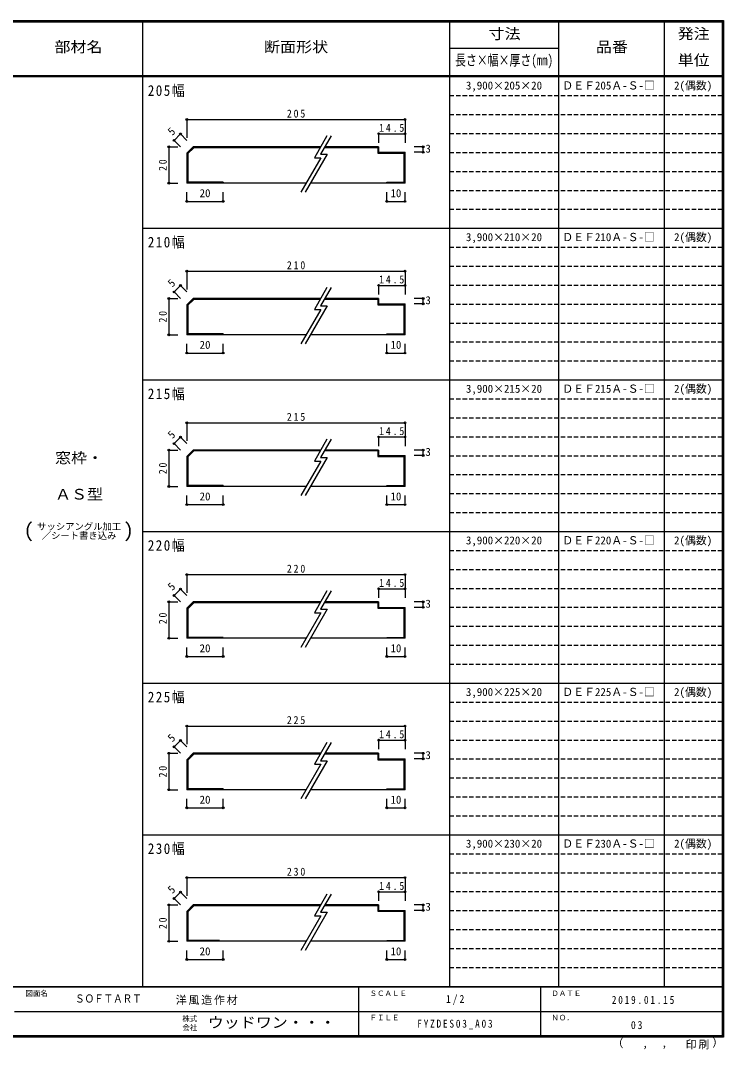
# Model space of a CAD drawing. Units: millimetres at full size, sheet at 1:2. Extents: x -400 to 380, y -287 to 278.
# Drawn here: x -7 to 380, y -287 to 278 of the extents above; entities that cross this region are included whole.
import ezdxf
from ezdxf.enums import TextEntityAlignment as Align

# ---------------------------------------------------------------- set-up
doc = ezdxf.new("R2010")
doc.units = ezdxf.units.MM
doc.header["$LTSCALE"] = 2
doc.header["$PDMODE"] = 32
doc.header["$PDSIZE"] = 1
doc.linetypes.add('DASHED1', pattern=[1.8, 1.2, -0.6])
for name, color, linetype in [('0-4', 3, 'Continuous'), ('0-A', 7, 'Continuous'), ('0-B', 7, 'Continuous'), ('F-1', 7, 'DASHED1'), ('F-A', 7, 'Continuous')]:
    doc.layers.add(name, color=color, linetype=linetype)
doc.styles.add('HG明朝B', font='')
doc.styles.add('ＭＳ ゴシック', font='')
doc.styles.get('HG明朝B').set_extended_font_data('HG明朝B')
doc.styles.get('ＭＳ ゴシック').set_extended_font_data('MS Gothic')

msp = doc.modelspace()

# ---------------------------------------------------------------- linework, layer by layer
at = {"layer": '0-4'}
for p, q in [((88.369, 208.958), (84.833, 205.422)), ((84.833, 205.422), (84.833, 188.958)), ((88.576, 208.458), (85.333, 205.215)), ((85.333, 205.215), (85.333, 189.458)), ((158.448, 208.958), (88.369, 208.958)), ((158.159, 208.458), (88.576, 208.458)), ((189.833, 208.458), (160.469, 208.458)), ((190.333, 208.958), (160.757, 208.958)), ((189.833, 208.458), (189.833, 205.458)), ((189.833, 205.458), (204.333, 205.458)), ((190.333, 208.958), (190.333, 205.958)), ((190.333, 205.958), (204.833, 205.958)), ((204.333, 189.458), (204.333, 205.458)), ((204.833, 188.958), (204.833, 205.958)), ((150.46, 188.958), (84.833, 188.958)), ((104.833, 189.458), (85.333, 189.458)), ((104.833, 189.458), (104.833, 188.958)), ((204.833, 188.958), (152.77, 188.958)), ((88.369, 125.624), (84.833, 122.089)), ((88.576, 125.124), (85.333, 121.882)), ((158.448, 125.624), (88.369, 125.624)), ((158.159, 125.124), (88.576, 125.124)), ((189.833, 125.124), (160.469, 125.124)), ((190.333, 125.624), (160.757, 125.624)), ((189.833, 125.124), (189.833, 122.124)), ((190.333, 125.624), (190.333, 122.624)), ((84.833, 122.089), (84.833, 105.624)), ((85.333, 121.882), (85.333, 106.124)), ((189.833, 122.124), (204.333, 122.124)), ((190.333, 122.624), (204.833, 122.624)), ((204.333, 106.124), (204.333, 122.124)), ((204.833, 105.624), (204.833, 122.624)), ((150.46, 105.624), (84.833, 105.624)), ((104.833, 106.124), (85.333, 106.124)), ((104.833, 106.124), (104.833, 105.624)), ((204.833, 105.624), (152.769, 105.624)), ((88.369, 42.291), (84.833, 38.755)), ((88.576, 41.791), (85.333, 38.548)), ((158.448, 42.291), (88.369, 42.291)), ((158.159, 41.791), (88.576, 41.791)), ((189.833, 41.791), (160.469, 41.791)), ((190.333, 42.291), (160.757, 42.291)), ((189.833, 41.791), (189.833, 38.791)), ((190.333, 42.291), (190.333, 39.291)), ((84.833, 38.755), (84.833, 22.291)), ((85.333, 38.548), (85.333, 22.791)), ((189.833, 38.791), (204.333, 38.791)), ((190.333, 39.291), (204.833, 39.291)), ((204.333, 22.791), (204.333, 38.791)), ((204.833, 22.291), (204.833, 39.291)), ((104.833, 22.791), (85.333, 22.791)), ((104.833, 22.791), (104.833, 22.291)), ((150.46, 22.291), (84.833, 22.291)), ((204.833, 22.291), (152.769, 22.291)), ((88.369, -41.157), (84.833, -44.693)), ((84.833, -44.693), (84.833, -61.157)), ((88.576, -41.657), (85.333, -44.9)), ((85.333, -44.9), (85.333, -60.657)), ((158.448, -41.157), (88.369, -41.157)), ((158.159, -41.657), (88.576, -41.657)), ((189.833, -41.657), (160.469, -41.657)), ((190.333, -41.157), (160.757, -41.157)), ((189.833, -41.657), (189.833, -44.657)), ((189.833, -44.657), (204.333, -44.657)), ((190.333, -41.157), (190.333, -44.157)), ((190.333, -44.157), (204.833, -44.157)), ((204.333, -60.657), (204.333, -44.657)), ((204.833, -61.157), (204.833, -44.157)), ((150.46, -61.157), (84.833, -61.157)), ((104.833, -60.657), (85.333, -60.657)), ((104.833, -60.657), (104.833, -61.157)), ((204.833, -61.157), (152.769, -61.157)), ((88.369, -124.376), (84.833, -127.911)), ((158.448, -124.376), (88.369, -124.376)), ((190.333, -124.376), (160.757, -124.376)), ((190.333, -124.376), (190.333, -127.376)), ((84.833, -127.911), (84.833, -144.376)), ((88.576, -124.876), (85.333, -128.118)), ((85.333, -128.118), (85.333, -143.876)), ((158.159, -124.876), (88.576, -124.876)), ((189.833, -124.876), (160.469, -124.876)), ((189.833, -124.876), (189.833, -127.876)), ((189.833, -127.876), (204.333, -127.876)), ((190.333, -127.376), (204.833, -127.376)), ((204.333, -143.876), (204.333, -127.876)), ((204.833, -144.376), (204.833, -127.376)), ((150.46, -144.376), (84.833, -144.376)), ((104.833, -143.876), (85.333, -143.876)), ((104.833, -143.876), (104.833, -144.376)), ((204.833, -144.376), (152.769, -144.376)), ((88.369, -207.709), (84.833, -211.245)), ((88.576, -208.209), (85.333, -211.452)), ((158.448, -207.709), (88.369, -207.709)), ((158.159, -208.209), (88.576, -208.209)), ((189.833, -208.209), (160.469, -208.209)), ((190.333, -207.709), (160.757, -207.709)), ((189.833, -208.209), (189.833, -211.209)), ((190.333, -207.709), (190.333, -210.709)), ((84.833, -211.245), (84.833, -227.709)), ((85.333, -211.452), (85.333, -227.209)), ((189.833, -211.209), (204.333, -211.209)), ((190.333, -210.709), (204.833, -210.709)), ((204.333, -227.209), (204.333, -211.209)), ((204.833, -227.709), (204.833, -210.709)), ((150.46, -227.709), (84.833, -227.709)), ((102.833, -227.209), (85.333, -227.209)), ((102.833, -227.209), (102.833, -227.709)), ((204.833, -227.709), (152.769, -227.709)), ((194.833, -227.209), (204.333, -227.209)), ((194.833, -227.709), (194.833, -227.209))]:
    msp.add_line(p, q, dxfattribs=at)
for points in [[(194.833, 188.958), (194.833, 189.458), (204.333, 189.458)], [(194.833, 105.624), (194.833, 106.124), (204.333, 106.124)], [(194.833, 22.291), (194.833, 22.791), (204.333, 22.791)], [(194.833, -61.157), (194.833, -60.657), (204.333, -60.657)], [(194.833, -144.376), (194.833, -143.876), (204.333, -143.876)]]:
    msp.add_lwpolyline(points, dxfattribs=at)
at = {"layer": '0-A'}
for p, q in [((161.912, 214.958), (154.95, 202.899)), ((164.222, 214.958), (158.414, 204.899)), ((161.973, 204.899), (149.883, 183.958)), ((158.414, 204.899), (161.973, 204.899)), ((158.509, 202.899), (147.573, 183.958)), ((154.95, 202.899), (158.509, 202.899)), ((161.912, 131.624), (154.95, 119.565)), ((164.222, 131.624), (158.414, 121.565)), ((158.509, 119.565), (147.573, 100.624)), ((161.973, 121.565), (149.883, 100.624)), ((154.95, 119.565), (158.509, 119.565)), ((158.414, 121.565), (161.973, 121.565)), ((161.912, 48.291), (154.95, 36.232)), ((164.222, 48.291), (158.414, 38.232)), ((158.509, 36.232), (147.573, 17.291)), ((161.973, 38.232), (149.883, 17.291)), ((154.95, 36.232), (158.509, 36.232)), ((158.414, 38.232), (161.973, 38.232)), ((161.912, -35.157), (154.95, -47.216)), ((164.222, -35.157), (158.414, -45.216)), ((161.973, -45.216), (149.883, -66.157)), ((158.414, -45.216), (161.973, -45.216)), ((158.509, -47.216), (147.573, -66.157)), ((154.95, -47.216), (158.509, -47.216)), ((161.912, -118.376), (154.95, -130.435)), ((164.222, -118.376), (158.414, -128.435)), ((161.973, -128.435), (149.883, -149.376)), ((158.414, -128.435), (161.973, -128.435)), ((158.509, -130.435), (147.573, -149.376)), ((154.95, -130.435), (158.509, -130.435)), ((161.912, -201.709), (154.95, -213.768)), ((164.222, -201.709), (158.414, -211.768)), ((158.509, -213.768), (147.573, -232.709)), ((161.973, -211.768), (149.883, -232.709)), ((154.95, -213.768), (158.509, -213.768)), ((158.414, -211.768), (161.973, -211.768))]:
    msp.add_line(p, q, dxfattribs=at)
at = {"layer": '0-A', "color": 4}
for p, q in [((84.833, 178.958), (84.833, 183.958)), ((104.833, 178.958), (104.833, 183.958)), ((194.833, 178.958), (194.833, 183.958)), ((204.833, 178.958), (204.833, 183.958)), ((84.833, 178.958), (104.833, 178.958)), ((194.833, 178.958), (204.833, 178.958)), ((84.833, 95.624), (84.833, 100.624)), ((104.833, 95.624), (104.833, 100.624)), ((194.833, 95.624), (194.833, 100.624)), ((204.833, 95.624), (204.833, 100.624)), ((84.833, 95.624), (104.833, 95.624)), ((194.833, 95.624), (204.833, 95.624)), ((84.833, 12.291), (84.833, 17.291)), ((104.833, 12.291), (104.833, 17.291)), ((194.833, 12.291), (194.833, 17.291)), ((204.833, 12.291), (204.833, 17.291)), ((84.833, 12.291), (104.833, 12.291)), ((194.833, 12.291), (204.833, 12.291)), ((84.833, -71.157), (84.833, -66.157)), ((104.833, -71.157), (104.833, -66.157)), ((194.833, -71.157), (194.833, -66.157)), ((204.833, -71.157), (204.833, -66.157)), ((84.833, -71.157), (104.833, -71.157)), ((194.833, -71.157), (204.833, -71.157)), ((84.833, -154.376), (84.833, -149.376)), ((104.833, -154.376), (104.833, -149.376)), ((194.833, -154.376), (194.833, -149.376)), ((204.833, -154.376), (204.833, -149.376)), ((84.833, -154.376), (104.833, -154.376)), ((194.833, -154.376), (204.833, -154.376)), ((84.833, -237.709), (84.833, -232.709)), ((104.833, -237.709), (104.833, -232.709)), ((194.833, -237.709), (194.833, -232.709)), ((204.833, -237.709), (204.833, -232.709)), ((84.833, -237.709), (104.833, -237.709)), ((194.833, -237.709), (204.833, -237.709))]:
    msp.add_line(p, q, dxfattribs=at)
at = {"layer": '0-A'}
for p in [(84.833, 178.958), (104.833, 178.958), (194.833, 178.958), (204.833, 178.958), (84.833, 95.624), (104.833, 95.624), (194.833, 95.624), (204.833, 95.624), (84.833, 12.291), (104.833, 12.291), (194.833, 12.291), (204.833, 12.291), (84.833, -71.157), (104.833, -71.157), (194.833, -71.157), (204.833, -71.157), (84.833, -154.376), (104.833, -154.376), (194.833, -154.376), (204.833, -154.376), (84.833, -237.709), (104.833, -237.709), (194.833, -237.709), (204.833, -237.709)]:
    msp.add_point(p, dxfattribs=at)
at = {"layer": '0-B', "color": 4}
for p, q in [((84.833, 223.958), (84.833, 213.958)), ((84.833, 223.958), (204.833, 223.958)), ((204.833, 223.958), (204.833, 211.145)), ((81.298, 216.029), (77.762, 212.493)), ((81.298, 216.029), (84.833, 212.493)), ((190.333, 216.145), (190.333, 211.145)), ((190.333, 216.145), (204.833, 216.145)), ((77.762, 212.493), (81.298, 208.958)), ((74.833, 208.958), (74.833, 188.958)), ((74.833, 208.958), (79.833, 208.958)), ((214.833, 205.958), (209.833, 205.958)), ((74.833, 188.958), (79.833, 188.958)), ((84.833, 140.624), (84.833, 130.624)), ((84.833, 140.624), (204.833, 140.624)), ((204.833, 140.624), (204.833, 127.811)), ((81.298, 132.695), (77.762, 129.16)), ((81.298, 132.695), (84.833, 129.16)), ((190.333, 132.811), (190.333, 127.811)), ((190.333, 132.811), (204.833, 132.811)), ((74.833, 125.624), (74.833, 105.624)), ((74.833, 125.624), (79.833, 125.624)), ((77.762, 129.16), (81.298, 125.624)), ((214.833, 122.624), (209.833, 122.624)), ((74.833, 105.624), (79.833, 105.624)), ((84.833, 57.291), (84.833, 47.291)), ((84.833, 57.291), (204.833, 57.291)), ((204.833, 57.291), (204.833, 44.478)), ((81.298, 49.362), (77.762, 45.826)), ((77.762, 45.826), (81.298, 42.291)), ((81.298, 49.362), (84.833, 45.826)), ((190.333, 49.478), (190.333, 44.478)), ((190.333, 49.478), (204.833, 49.478)), ((74.833, 42.291), (74.833, 22.291)), ((74.833, 42.291), (79.833, 42.291)), ((214.833, 39.291), (209.833, 39.291)), ((74.833, 22.291), (79.833, 22.291)), ((84.833, -26.157), (84.833, -36.157)), ((84.833, -26.157), (204.833, -26.157)), ((204.833, -26.157), (204.833, -38.97)), ((81.298, -34.086), (77.762, -37.622)), ((77.762, -37.622), (81.298, -41.157)), ((81.298, -34.086), (84.833, -37.622)), ((190.333, -33.97), (190.333, -38.97)), ((190.333, -33.97), (204.833, -33.97)), ((74.833, -41.157), (74.833, -61.157)), ((74.833, -41.157), (79.833, -41.157)), ((214.833, -44.157), (209.833, -44.157)), ((74.833, -61.157), (79.833, -61.157)), ((84.833, -109.376), (84.833, -119.376)), ((84.833, -109.376), (204.833, -109.376)), ((204.833, -109.376), (204.833, -122.189)), ((81.298, -117.305), (77.762, -120.84)), ((81.298, -117.305), (84.833, -120.84)), ((190.333, -117.189), (190.333, -122.189)), ((190.333, -117.189), (204.833, -117.189)), ((74.833, -124.376), (74.833, -144.376)), ((74.833, -124.376), (79.833, -124.376)), ((77.762, -120.84), (81.298, -124.376)), ((214.833, -127.376), (209.833, -127.376)), ((74.833, -144.376), (79.833, -144.376)), ((84.833, -192.709), (84.833, -202.709)), ((84.833, -192.709), (204.833, -192.709)), ((204.833, -192.709), (204.833, -205.522)), ((81.298, -200.638), (77.762, -204.174)), ((81.298, -200.638), (84.833, -204.174)), ((190.333, -200.522), (190.333, -205.522)), ((190.333, -200.522), (204.833, -200.522)), ((74.833, -207.709), (74.833, -227.709)), ((74.833, -207.709), (79.833, -207.709)), ((77.762, -204.174), (81.298, -207.709)), ((214.833, -210.709), (209.833, -210.709)), ((74.833, -227.709), (79.833, -227.709))]:
    msp.add_line(p, q, dxfattribs=at)
for points in [[(214.833, 205.958), (214.833, 208.958), (209.833, 208.958)], [(214.833, 122.624), (214.833, 125.624), (209.833, 125.624)], [(214.833, 39.291), (214.833, 42.291), (209.833, 42.291)], [(214.833, -44.157), (214.833, -41.157), (209.833, -41.157)], [(214.833, -127.376), (214.833, -124.376), (209.833, -124.376)], [(214.833, -210.709), (214.833, -207.709), (209.833, -207.709)]]:
    msp.add_lwpolyline(points, dxfattribs=at)
at = {"layer": '0-B'}
for p in [(84.833, 223.958), (204.833, 223.958), (81.298, 216.029), (190.333, 216.145), (204.833, 216.145), (74.833, 208.958), (77.762, 212.493), (214.833, 208.958), (214.833, 205.958), (74.833, 188.958), (84.833, 140.624), (204.833, 140.624), (81.298, 132.695), (190.333, 132.811), (204.833, 132.811), (74.833, 125.624), (77.762, 129.16), (214.833, 125.624), (214.833, 122.624), (74.833, 105.624), (84.833, 57.291), (204.833, 57.291), (77.762, 45.826), (81.298, 49.362), (190.333, 49.478), (204.833, 49.478), (74.833, 42.291), (214.833, 42.291), (214.833, 39.291), (74.833, 22.291), (84.833, -26.157), (204.833, -26.157), (81.298, -34.086), (190.333, -33.97), (204.833, -33.97), (77.762, -37.622), (74.833, -41.157), (214.833, -41.157), (214.833, -44.157), (74.833, -61.157), (84.833, -109.376), (204.833, -109.376), (81.298, -117.305), (190.333, -117.189), (204.833, -117.189), (74.833, -124.376), (77.762, -120.84), (214.833, -124.376), (214.833, -127.376), (74.833, -144.376), (84.833, -192.709), (204.833, -192.709), (81.298, -200.638), (190.333, -200.522), (204.833, -200.522), (74.833, -207.709), (77.762, -204.174), (214.833, -207.709), (214.833, -210.709), (74.833, -227.709)]:
    msp.add_point(p, dxfattribs=at)
at = {"layer": 'F-1', "color": 6, "linetype": 'Continuous'}
for p, q in [((-400, 278), (380, 278)), ((-400, 277.667), (380, 277.667)), ((379.333, 278.333), (379.333, -280.333)), ((379.667, 278.333), (379.667, -280.333)), ((380, 248), (-400, 248)), ((380, 247.333), (-400, 247.333)), ((380, -252.667), (-400, -252.667)), ((380, -253), (-400, -253)), ((179.333, -253), (179.333, -279.667)), ((279.333, -253), (279.333, -279.667)), ((-10, -266.333), (379.333, -266.334)), ((380, -279.667), (-400, -279.667)), ((380, -280), (-400, -280)), ((380, -280.333), (-400, -280.333))]:
    msp.add_line(p, q, dxfattribs=at)
at = {"layer": 'F-1', "linetype": 'Continuous'}
for p, q in [((60.333, 278.337), (60.333, -253)), ((229.333, 278.333), (229.333, -252.667)), ((289.333, 278.333), (289.333, -253.003)), ((347.333, 278.333), (347.333, -253.003)), ((229.333, 263.163), (289.333, 263.163)), ((380, 164), (60.333, 164)), ((380, 80.667), (60.333, 80.667)), ((380, -2.667), (60.333, -2.667)), ((380, -86), (60.333, -86)), ((380, -169.333), (60.333, -169.333))]:
    msp.add_line(p, q, dxfattribs=at)
at = {"layer": 'F-1'}
for p, q in [((379.333, 236.917), (229.333, 236.917)), ((379.333, 226.5), (229.333, 226.5)), ((379.333, 216.083), (229.333, 216.083)), ((379.333, 205.667), (229.333, 205.667)), ((379.333, 195.25), (229.333, 195.25)), ((379.333, 184.833), (229.333, 184.833)), ((379.333, 174.417), (229.333, 174.417)), ((379.333, 153.583), (229.333, 153.583)), ((379.333, 143.167), (229.333, 143.167)), ((379.333, 132.75), (229.333, 132.75)), ((379.333, 122.333), (229.333, 122.333)), ((379.333, 111.917), (229.333, 111.917)), ((379.333, 101.5), (229.333, 101.5)), ((379.333, 91.083), (229.333, 91.083)), ((379.333, 70.25), (229.333, 70.25)), ((379.333, 59.833), (229.333, 59.833)), ((379.333, 49.417), (229.333, 49.417)), ((379.333, 39), (229.333, 39)), ((379.333, 28.583), (229.333, 28.583)), ((379.333, 18.167), (229.333, 18.167)), ((379.333, 7.75), (229.333, 7.75)), ((379.333, -13.083), (229.333, -13.083)), ((379.333, -23.5), (229.333, -23.5)), ((379.333, -33.917), (229.333, -33.917)), ((379.333, -44.333), (229.333, -44.333)), ((379.333, -54.75), (229.333, -54.75)), ((379.333, -65.167), (229.333, -65.167)), ((379.333, -75.583), (229.333, -75.583)), ((379.333, -96.417), (229.333, -96.417)), ((379.333, -106.833), (229.333, -106.833)), ((379.333, -117.25), (229.333, -117.25)), ((379.333, -127.667), (229.333, -127.667)), ((379.333, -138.083), (229.333, -138.083)), ((379.333, -148.5), (229.333, -148.5)), ((379.333, -158.917), (229.333, -158.917)), ((379.333, -179.75), (229.333, -179.75)), ((379.333, -190.167), (229.333, -190.167)), ((379.333, -200.583), (229.333, -200.583)), ((379.333, -211), (229.333, -211)), ((379.333, -221.417), (229.333, -221.417)), ((379.333, -231.833), (229.333, -231.833)), ((379.333, -242.25), (229.333, -242.25))]:
    msp.add_line(p, q, dxfattribs=at)
at = {"layer": 'F-1', "color": 6, "linetype": 'Continuous'}
msp.add_lwpolyline([(-400, 278.333), (380, 278.333), (380, -280.333)], dxfattribs=at)

# ---------------------------------------------------------------- texts
at = {"layer": '0-A', "style": 'ＭＳ ゴシック'}
for s, height, p in [('3,900×205×20', 4.399, (238.333, 239.125)), ('ＤＥＦ205Ａ-Ｓ-□', 4.399, (291.333, 239.125)), ('2(偶数)', 4.399, (352.833, 239.125)), ('20', 4.399, (91.833, 179.958)), ('10', 4.399, (196.833, 179.958)), ('3,900×210×20', 4.399, (238.333, 155.792)), ('ＤＥＦ210Ａ-Ｓ-□', 4.399, (291.333, 155.792)), ('2(偶数)', 4.399, (352.833, 155.792)), ('20', 4.399, (91.833, 96.624)), ('10', 4.399, (196.833, 96.624)), ('3,900×215×20', 4.399, (238.333, 72.458)), ('ＤＥＦ215Ａ-Ｓ-□', 4.399, (291.333, 72.458)), ('2(偶数)', 4.399, (352.833, 72.458)), ('20', 4.399, (91.833, 13.291)), ('10', 4.399, (196.833, 13.291)), ('(\u3000\u3000 \u3000\u3000)', 8.065, (-4.917, -8.167)), ('サッシアングル加工', 3.666, (2.5, -2.667)), ('／シート書き込み', 3.666, (5, -7.667)), ('3,900×220×20', 4.399, (238.333, -10.875)), ('ＤＥＦ220Ａ-Ｓ-□', 4.399, (291.333, -10.875)), ('2(偶数)', 4.399, (352.833, -10.875)), ('20', 4.399, (91.833, -70.157)), ('10', 4.399, (196.833, -70.157)), ('3,900×225×20', 4.399, (238.333, -94.208)), ('ＤＥＦ225Ａ-Ｓ-□', 4.399, (291.333, -94.208)), ('2(偶数)', 4.399, (352.833, -94.208)), ('20', 4.399, (91.833, -153.376)), ('10', 4.399, (196.833, -153.376)), ('3,900×230×20', 4.399, (238.333, -177.542)), ('ＤＥＦ230Ａ-Ｓ-□', 4.399, (291.333, -177.542)), ('2(偶数)', 4.399, (352.833, -177.542)), ('20', 4.399, (91.833, -236.709)), ('10', 4.399, (196.833, -236.709))]:
    msp.add_text(s, height=height, dxfattribs=at).set_placement(p, align=Align.BOTTOM_LEFT)
at = {"layer": '0-A', "style": 'ＭＳ ゴシック', "width": 1.1}
for s, p in [('窓枠・', (12.333, 33.333)), ('ＡＳ型', (12.333, 13.333))]:
    msp.add_text(s, height=5.865, dxfattribs=at).set_placement(p, align=Align.BOTTOM_LEFT)
at = {"layer": '0-A', "char_height": 5.865, "attachment_point": 7, "style": 'ＭＳ ゴシック'}
for s, insert in [('\\T1.22;\\W0.9;205幅', (63.333, 236.333)), ('\\T1.22;\\W0.9;210幅', (63.333, 153)), ('\\T1.22;\\W0.9;215幅', (63.333, 69.667)), ('\\T1.22;\\W0.9;220幅', (63.333, -13.667)), ('\\T1.22;\\W0.9;225幅', (63.333, -97)), ('\\T1.22;\\W0.9;230幅', (63.333, -180.333))]:
    msp.add_mtext(s, dxfattribs=dict(at, insert=insert))
at = {"layer": '0-B', "style": 'ＭＳ ゴシック'}
for p in [(77.762, 213.907), (77.762, 130.574), (77.762, 47.241), (77.762, -36.208), (77.762, -119.426), (77.762, -202.759)]:
    msp.add_text('5', height=4.399, rotation=45, dxfattribs=at).set_placement(p, align=Align.BOTTOM_LEFT)
for p in [(216.054, 204.458), (216.054, 121.124), (216.054, 37.791), (216.054, -45.657), (216.054, -128.876), (216.054, -212.209)]:
    msp.add_text('3', height=4.399, dxfattribs=at).set_placement(p, align=Align.BOTTOM_LEFT)
at = {"layer": '0-B', "char_height": 4.399, "attachment_point": 7, "style": 'ＭＳ ゴシック'}
for s, insert in [('\\T1.38;\\W0.9;205', (139.833, 224.958)), ('\\T1.38;\\W0.9;14.5', (190.583, 217.145)), ('\\T1.38;\\W0.9;210', (139.833, 141.624)), ('\\T1.38;\\W0.9;14.5', (190.583, 133.811)), ('\\T1.38;\\W0.9;215', (139.833, 58.291)), ('\\T1.38;\\W0.9;14.5', (190.583, 50.478)), ('\\T1.38;\\W0.9;220', (139.833, -25.157)), ('\\T1.38;\\W0.9;14.5', (190.583, -32.97)), ('\\T1.38;\\W0.9;225', (139.833, -108.376)), ('\\T1.38;\\W0.9;14.5', (190.583, -116.189)), ('\\T1.38;\\W0.9;230', (139.833, -191.709)), ('\\T1.38;\\W0.9;14.5', (190.583, -199.522))]:
    msp.add_mtext(s, dxfattribs=dict(at, insert=insert))
at = {"layer": '0-B', "char_height": 4.399, "attachment_point": 7, "rotation": 90, "style": 'ＭＳ ゴシック'}
for insert in [(73.833, 195.708), (73.833, 112.374), (73.833, 29.041), (73.833, -53.407), (73.833, -137.626), (73.833, -220.959)]:
    msp.add_mtext('\\T1.36;\\W0.9;20', dxfattribs=dict(at, insert=insert))
at = {"layer": 'F-1', "style": 'ＭＳ ゴシック'}
for s, width, p in [('寸法', 1.1, (250.833, 266.413)), ('発注', 1.1, (354.833, 266.413)), ('品番', 1.1, (309.833, 259.163)), ('長さ×幅×厚さ(㎜)', 0.75, (232.333, 251.917)), ('単位', 1.1, (354.833, 251.913))]:
    msp.add_text(s, height=5.865, dxfattribs=dict(at, width=width)).set_placement(p, align=Align.BOTTOM_LEFT)
at = {"layer": 'F-A'}
for s, height, style, width, p in [('部材名', 5.865, 'ＭＳ ゴシック', 1.1, (12, 259.167)), ('断面形状', 5.865, 'ＭＳ ゴシック', 1.1, (127.333, 259.167)), ('ＳＯＦＴＡＲＴ', 4.399, 'HG明朝B', 0.85, (23.333, -262.719)), ('ウッドワン・・・', 5.865, 'ＭＳ ゴシック', 1.1, (96.333, -277))]:
    msp.add_text(s, height=height, dxfattribs=dict(at, style=style, width=width)).set_placement(p, align=Align.BOTTOM_LEFT)
at = {"layer": 'F-A', "style": 'ＭＳ ゴシック'}
for s, height, p in [('図面名', 2.933, (-4, -258.667)), ('ＳＣＡＬＥ', 2.933, (185.333, -258.667)), ('ＤＡＴＥ', 2.933, (285.333, -258.667)), ('株式', 2.933, (82.333, -272.6)), ('ＦＩＬＥ', 2.933, (185.333, -272)), ('ＮＯ．', 2.933, (285.333, -272)), ('会社', 2.933, (82.333, -277.4)), ('（', 4.399, (318.936, -287.221)), ('）', 4.399, (373.894, -286.942)), (',', 4.399, (335.418, -287.221)), (',', 4.399, (346.013, -287.035))]:
    msp.add_text(s, height=height, dxfattribs=at).set_placement(p, align=Align.BOTTOM_LEFT)
at = {"layer": 'F-A', "char_height": 4.399, "attachment_point": 7, "style": 'ＭＳ ゴシック'}
for s, insert in [('\\T1.17;洋風造作材', (78.695, -262.667)), ('\\T1.38;\\W0.9;1/2', (227.333, -262.667)), ('\\T1.39;\\W0.85;2019.01.15', (318.583, -262.167)), ('\\T1.39;\\W0.85;FYZDES03_A03', (211.583, -276)), ('\\T1.36;\\W0.9;03', (329.083, -276)), ('\\T1.17;印刷', (359.21, -287.128))]:
    msp.add_mtext(s, dxfattribs=dict(at, insert=insert))

doc.saveas('drawing.dxf')
